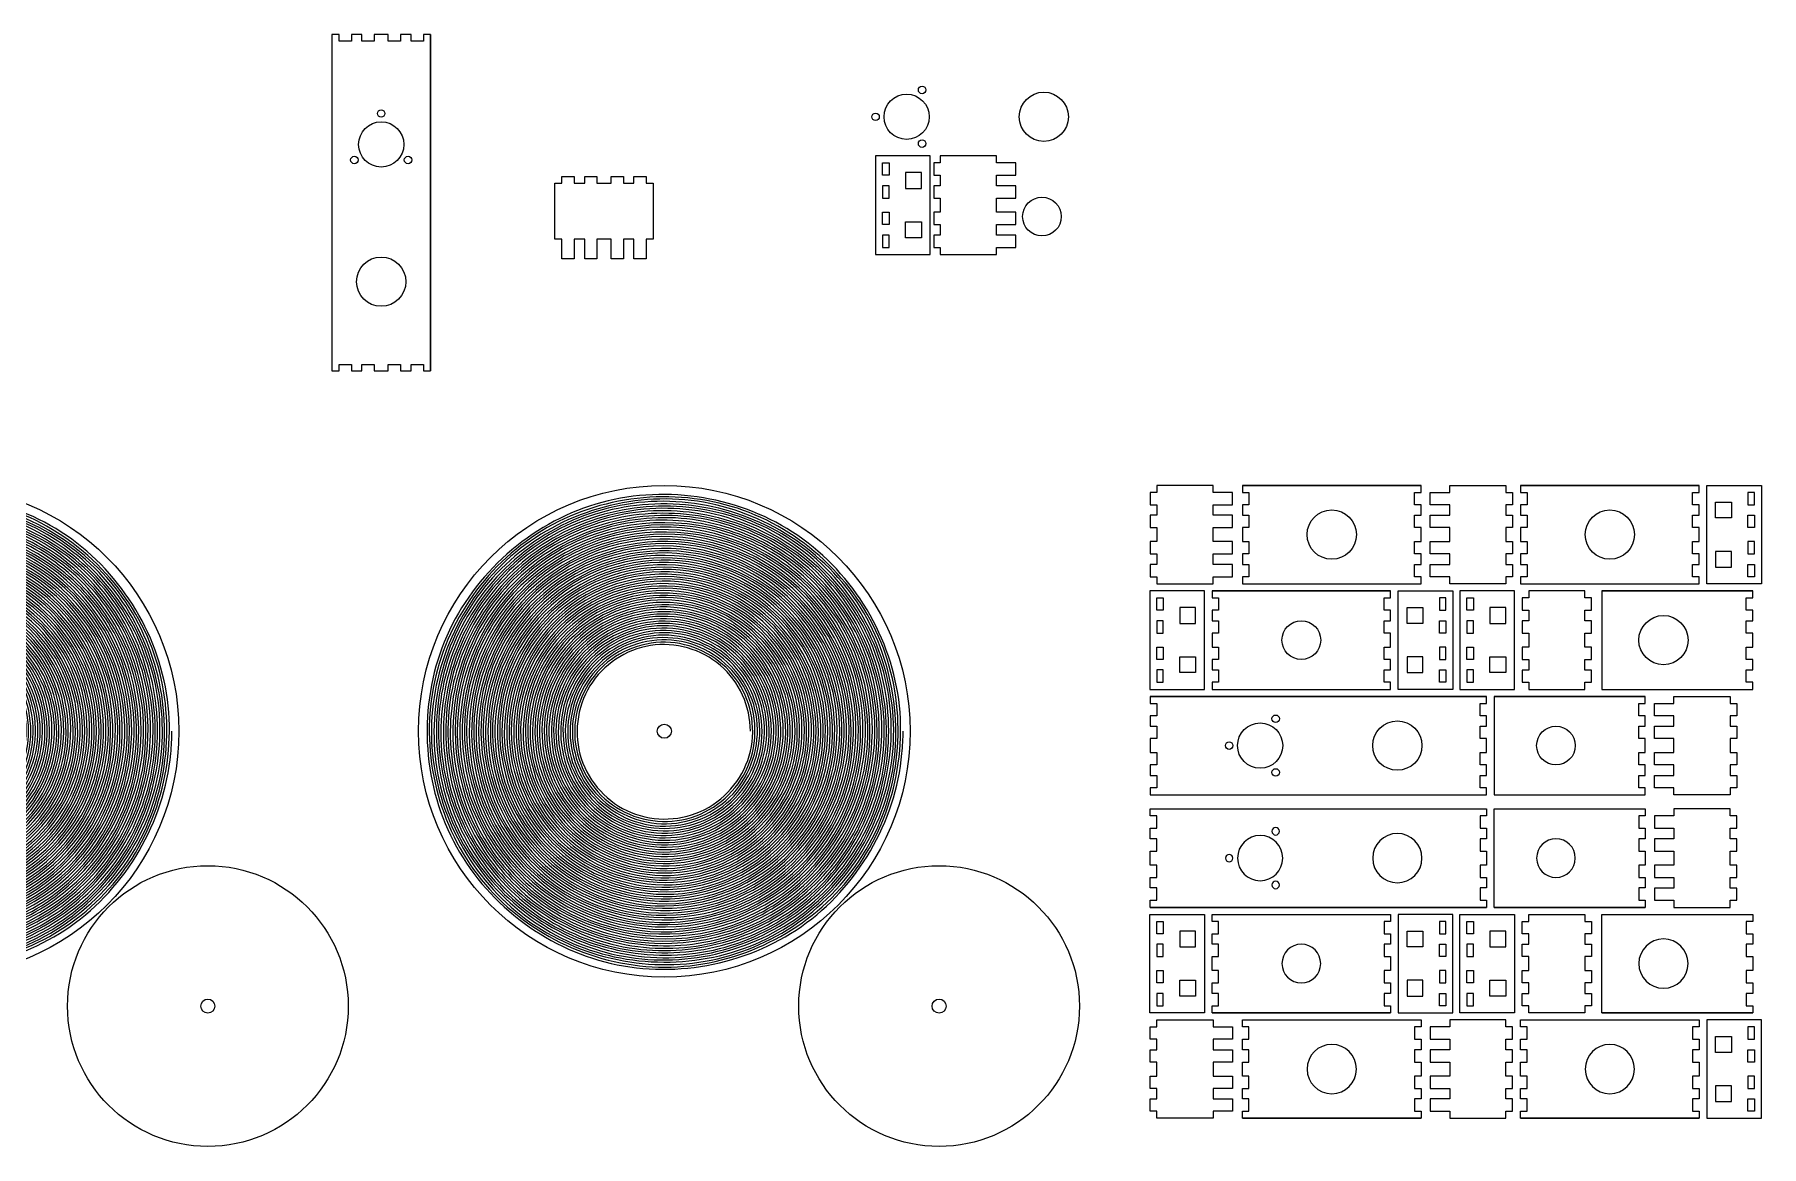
# Model space of a CAD drawing. Header units: inches. Extents: x 16.6 to 75.2, y -29 to 1.7.
# Drawn here: x 44.49 to 75.2, y -19.88 to -0.12 of the extents above; entities that cross this region are included whole.
import ezdxf

# ---------------------------------------------------------------- set-up
doc = ezdxf.new("R2010")
doc.units = ezdxf.units.IN
doc.header["$MEASUREMENT"] = 0
doc.linetypes.add('SLD-Solid', pattern=[0])
for name, color, linetype, lineweight in [('A-DETL-LWT1', 5, 'Continuous', 0), ('A-DETL-LWT3', 8, 'Continuous', 0), ('A-DETL-LWT5', 2, 'Continuous', 0)]:
    doc.layers.add(name, color=color, linetype=linetype, lineweight=lineweight)

# ---------------------------------------------------------------- blocks, each defined once
blk = doc.blocks.new('shaft_plan')
at = {"color": 0, "linetype": 'SLD-Solid', "lineweight": 15}
blk.add_circle((0, 0), 0.125, dxfattribs=at)
blk = doc.blocks.new('wiki_disk_top')
at = {"layer": 'A-DETL-LWT1'}
blk.add_open_spline([(1.531, 0), (1.533, 0.442, 0), (1.333, 0.881, 0), (0.661, 1.459, 0), (0.195, 1.592, 0), (-0.684, 1.455, 0), (-1.089, 1.185, 0), (-1.557, 0.424, 0), (-1.615, -0.061, 0), (-1.337, -0.913, 0.001), (-1.005, -1.273, 0.001), (-0.173, -1.616, 0.001), (0.319, -1.596, 0.001), (1.122, -1.184, 0.001), (1.427, -0.796, 0.001), (1.635, 0.086, 0.001), (1.537, 0.572, 0.001), (0.998, 1.305, 0.001), (0.563, 1.546, 0.001), (-0.347, 1.612, 0.001), (-0.814, 1.437, 0.001), (-1.458, 0.784, 0.001), (-1.628, 0.313, 0.001), (-1.548, -0.603, 0.002), (-1.299, -1.04, 0.002), (-0.547, -1.575, 0.002), (-0.051, -1.669, 0.002), (0.847, -1.443, 0.002), (1.241, -1.125, 0.002), (1.654, -0.292, 0.002), (1.668, 0.216, 0.002), (1.3, 1.073, 0.002), (0.921, 1.414, 0.002), (0.026, 1.691, 0.002), (-0.481, 1.624, 0.002), (-1.274, 1.121, 0.002), (-1.553, 0.689, 0.002), (-1.686, -0.244, 0.002), (-1.538, -0.738, 0.002), (-0.911, -1.446, 0.003), (-0.437, -1.655, 0.003), (0.512, -1.637, 0.003), (0.979, -1.411, 0.003), (1.583, -0.674, 0.003), (1.715, -0.17, 0.003), (1.546, 0.771, 0.003), (1.246, 1.199, 0.003), (0.417, 1.682, 0.003), (-0.105, 1.732, 0.003), (-1.013, 1.414, 0.003), (-1.391, 1.047, 0.003), (-1.739, 0.146, 0.003), (-1.705, -0.381, 0.003), (-1.243, -1.233, 0.003), (-0.819, -1.55, 0.004), (0.132, -1.752, 0.004), (0.651, -1.634, 0.004), (1.424, -1.039, 0.004), (1.672, -0.567, 0.004), (1.72, 0.411, 0.004), (1.521, 0.908, 0.004), (0.805, 1.582, 0.004), (0.296, 1.752, 0.004), (-0.684, 1.644, 0.004), (-1.146, 1.367, 0.004), (-1.701, 0.548, 0.004), (-1.789, 0.014, 0.004), (-1.525, -0.942, 0.004), (-1.175, -1.357, 0.004), (-0.273, -1.778, 0.005), (0.272, -1.781, 0.005), (1.18, -1.365, 0.005), (1.536, -0.951, 0.005), (1.811, 0.013, 0.005), (1.726, 0.554, 0.005), (1.169, 1.391, 0.005), (0.7, 1.679, 0.005), (-0.302, 1.798, 0.005), (-0.827, 1.627, 0.005), (-1.569, 0.939, 0.005), (-1.78, 0.428, 0.005), (-1.738, -0.587, 0.005), (-1.485, -1.081, 0.005), (-0.683, -1.709, 0.005), (-0.141, -1.838, 0.006), (0.861, -1.634, 0.006), (1.312, -1.303, 0.006), (1.808, -0.405, 0.006), (1.849, 0.154, 0.006), (1.486, 1.117, 0.006), (1.085, 1.512, 0.006), (0.114, 1.861, 0.006), (-0.448, 1.812, 0.006), (-1.347, 1.298, 0.006), (-1.675, 0.837, 0.006), (-1.868, -0.184, 0.006), (-1.729, -0.735, 0.006), (-1.075, -1.546, 0.006), (-0.564, -1.798, 0.006), (0.481, -1.826, 0.007), (1.006, -1.601, 0.007), (1.707, -0.821, 0.007), (1.877, -0.273, 0.007), (1.738, 0.769, 0.007), (1.43, 1.255, 0.007), (0.543, 1.828, 0.007), (-0.028, 1.909, 0.007), (-1.042, 1.604, 0.007), (-1.476, 1.22, 0.007), (-1.902, 0.248, 0.007), (-1.892, -0.333, 0.007), (-1.427, -1.291, 0.007), (-0.977, -1.661, 0.007), (0.057, -1.93, 0.007), (0.632, -1.826, 0.008), (1.511, -1.212, 0.008), (1.806, -0.705, 0.008), (1.908, 0.365, 0.008), (1.713, 0.92, 0.008), (0.962, 1.694, 0.008), (0.412, 1.907, 0.008), (-0.667, 1.837, 0.008), (-1.187, 1.555, 0.008), (-1.837, 0.686, 0.008), (-1.96, 0.105, 0.008), (-1.718, -0.956, 0.008), (-1.355, -1.428, 0.008), (-0.388, -1.934, 0.008), (0.208, -1.964, 0.008), (1.224, -1.554, 0.009), (1.635, -1.118, 0.009), (1.983, -0.076, 0.009), (1.917, 0.52, 0.009), (1.348, 1.464, 0.009), (0.85, 1.802, 0.009), (-0.241, 1.982, 0.009), (-0.823, 1.821, 0.009), (-1.669, 1.106, 0.009), (-1.926, 0.557, 0.009), (-1.93, -0.555, 0.009), (-1.678, -1.108, 0.009), (-0.832, -1.835, 0.009), (-0.245, -2.002, 0.009), (0.86, -1.828, 0.009), (1.368, -1.489, 0.009), (1.955, -0.533, 0.01), (2.027, 0.076, 0.01), (1.679, 1.146, 0.01), (1.261, 1.597, 0.01), (0.217, 2.027, 0.01), (-0.399, 2.001, 0.01), (-1.406, 1.484, 0.01), (-1.787, 0.997, 0.01), (-2.047, -0.107, 0.01), (-1.924, -0.715, 0.01), (-1.25, -1.633, 0.01), (-0.705, -1.934, 0.01), (0.434, -2.016, 0.01), (1.018, -1.796, 0.01), (1.821, -0.98, 0.011), (2.033, -0.392, 0.011), (1.933, 0.752, 0.011), (1.621, 1.297, 0.011), (0.683, 1.965, 0.011), (0.065, 2.081, 0.011), (-1.055, 1.799, 0.011), (-1.547, 1.403, 0.011), (-2.06, 0.365, 0.011), (-2.077, -0.268, 0.011), (-1.618, -1.335, 0.011), (-1.146, -1.76, 0.011), (-0.033, -2.104, 0.011), (0.598, -2.02, 0.011), (1.584, -1.394, 0.011), (1.93, -0.857, 0.011), (2.094, 0.303, 0.012), (1.91, 0.916, 0.012), (1.131, 1.795, 0.012), (0.543, 2.054, 0.012), (-0.635, 2.031, 0.012), (-1.214, 1.75, 0.012), (-1.963, 0.837, 0.012), (-2.126, 0.212, 0.012), (-1.915, -0.954, 0.012), (-1.544, -1.485, 0.012), (-0.517, -2.083, 0.012), (0.129, -2.144, 0.012), (1.253, -1.749, 0.012), (1.72, -1.296, 0.012), (2.15, -0.181, 0.012), (2.108, 0.47, 0.013), (1.537, 1.523, 0.013), (1.012, 1.915, 0.013), (-0.163, 2.164, 0.013), (-0.803, 2.018, 0.013), (-1.757, 1.283, 0.013), (-2.063, 0.7, 0.013), (-2.122, -0.507, 0.013), (-1.875, -1.119, 0.013), (-0.993, -1.949, 0.013), (-0.365, -2.159, 0.013), (0.842, -2.026, 0.013), (1.41, -1.683, 0.013), (2.094, -0.675, 0.013), (2.202, -0.018, 0.013), (1.877, 1.159, 0.014), (1.446, 1.669, 0.014), (0.336, 2.186, 0.014), (-0.333, 2.189, 0.014), (-1.45, 1.678, 0.014), (-1.887, 1.169, 0.014), (-2.224, -0.015, 0.014), (-2.12, -0.68, 0.014), (-1.435, -1.707, 0.014), (-0.86, -2.06, 0.014), (0.37, -2.205, 0.014), (1.013, -1.996, 0.014), (1.923, -1.152, 0.014), (2.182, -0.525, 0.014), (2.13, 0.719, 0.014), (1.819, 1.324, 0.015), (0.836, 2.093, 0.015), (0.173, 2.249, 0.015), (-1.053, 1.999, 0.015), (-1.604, 1.594, 0.015), (-2.21, 0.496, 0.015), (-2.26, -0.187, 0.015), (-1.816, -1.364, 0.015), (-1.327, -1.847, 0.015), (-0.14, -2.273, 0.015), (0.546, -2.213, 0.015), (1.644, -1.585, 0.015), (2.044, -1.022, 0.015), (2.279, 0.224, 0.015), (2.11, 0.895, 0.015), (1.311, 1.884, 0.016), (0.688, 2.192, 0.016), (-0.585, 2.226, 0.016), (-1.225, 1.951, 0.016), (-2.079, 1.001, 0.016), (-2.285, 0.334, 0.016), (-2.116, -0.936, 0.016), (-1.741, -1.527, 0.016), (-0.661, -2.223, 0.016), (0.033, -2.321, 0.016), (1.266, -1.95, 0.016), (1.793, -1.484, 0.016), (2.312, -0.302, 0.016), (2.299, 0.403, 0.016), (1.734, 1.568, 0.016), (1.187, 2.016, 0.017), (-0.069, 2.342, 0.017), (-0.767, 2.217, 0.017), (-1.832, 1.47, 0.017), (-2.19, 0.856, 0.017), (-2.313, -0.442, 0.017), (-2.077, -1.115, 0.017), (-1.167, -2.053, 0.017), (-0.5, -2.31, 0.017), (0.808, -2.225, 0.017), (1.437, -1.884, 0.017), (2.223, -0.831, 0.017), (2.372, -0.128, 0.017), (2.079, 1.156, 0.017), (1.64, 1.727, 0.017), (0.47, 2.338, 0.018), (-0.251, 2.374, 0.018), (-1.479, 1.879, 0.018), (-1.975, 1.352, 0.018), (-2.395, 0.093, 0.018), (-2.316, -0.628, 0.018), (-1.628, -1.767, 0.018), (-1.027, -2.175, 0.018), (0.29, -2.392, 0.018), (0.992, -2.198, 0.018), (2.013, -1.334, 0.018), (2.322, -0.672, 0.018), (2.327, 0.669, 0.018), (2.022, 1.335, 0.018), (1.003, 2.21, 0.018), (0.296, 2.411, 0.018), (-1.035, 2.202, 0.019), (-1.647, 1.794, 0.019), (-2.353, 0.642, 0.019), (-2.44, -0.09, 0.019), (-2.02, -1.378, 0.019), (-1.517, -1.92, 0.019), (-0.262, -2.437, 0.019), (0.479, -2.406, 0.019), (1.689, -1.784, 0.019), (2.147, -1.199, 0.019), (2.46, 0.128, 0.019), (2.311, 0.859, 0.019), (1.501, 1.96, 0.019), (0.847, 2.321, 0.019), (-0.52, 2.42, 0.02), (-1.22, 2.156, 0.02), (-2.184, 1.177, 0.02), (-2.438, 0.47, 0.02), (-2.318, -0.901, 0.02), (-1.944, -1.554, 0.02), (-0.819, -2.354, 0.02), (-0.078, -2.494, 0.02), (1.264, -2.156, 0.02), (1.852, -1.681, 0.02), (2.466, -0.437, 0.02), (2.487, 0.32, 0.02), (1.937, 1.597, 0.02), (1.372, 2.105, 0.02), (0.041, 2.516, 0.02), (-0.714, 2.416, 0.02), (-1.893, 1.667, 0.021), (-2.307, 1.026, 0.021), (-2.503, -0.361, 0.021), (-2.283, -1.094, 0.021), (-1.352, -2.144, 0.021), (-0.65, -2.452, 0.021), (0.757, -2.425, 0.021), (1.449, -2.09, 0.021), (2.342, -0.999, 0.021), (2.536, -0.253, 0.021), (2.285, 1.138, 0.021), (1.842, 1.77, 0.021), (0.618, 2.483, 0.021), (-0.153, 2.556, 0.021), (-1.493, 2.086, 0.021), (-2.05, 1.545, 0.022), (-2.561, 0.217, 0.022), (-2.511, -0.559, 0.022), (-1.831, -1.813, 0.022), (-1.206, -2.28, 0.022), (0.193, -2.575, 0.022), (0.955, -2.402, 0.022), (2.09, -1.527, 0.022), (2.453, -0.833, 0.022), (2.524, 0.602, 0.022), (2.23, 1.33, 0.022), (1.181, 2.317, 0.022), (0.435, 2.566, 0.022), (-0.999, 2.407, 0.022), (-1.675, 2, 0.022), (-2.486, 0.802, 0.023), (-2.615, 0.022, 0.023), (-2.228, -1.375, 0.023), (-1.717, -1.98, 0.023), (-0.4, -2.594, 0.023), (0.394, -2.597, 0.023), (1.719, -1.991, 0.023), (2.238, -1.387, 0.023), (2.636, 0.017, 0.023), (2.513, 0.805, 0.023), (1.701, 2.022, 0.023), (1.019, 2.44, 0.023), (-0.437, 2.612, 0.023), (-1.199, 2.364, 0.023), (-2.277, 1.364, 0.023), (-2.583, 0.622, 0.024), (-2.521, -0.85, 0.024), (-2.153, -1.566, 0.024), (-0.99, -2.476, 0.024), (-0.205, -2.661, 0.024), (1.245, -2.365, 0.024), (1.896, -1.886, 0.024), (2.613, -0.588, 0.024), (2.672, 0.221, 0.024), (2.147, 1.611, 0.024), (1.568, 2.181, 0.024), (0.166, 2.685, 0.024), (-0.645, 2.614, 0.024), (-1.94, 1.872, 0.024), (-2.413, 1.208, 0.024), (-2.689, -0.263, 0.025), (-2.49, -1.056, 0.025), (-1.547, -2.223, 0.025), (-0.813, -2.586, 0.025), (0.69, -2.625, 0.025), (1.444, -2.301, 0.025), (2.451, -1.18, 0.025), (2.694, -0.394, 0.025), (2.493, 1.102, 0.025), (2.052, 1.799, 0.025), (0.78, 2.618, 0.025), (-0.038, 2.734, 0.025), (-1.49, 2.297, 0.025), (-2.111, 1.748, 0.025), (-2.721, 0.356, 0.025), (-2.705, -0.474, 0.026), (-2.04, -1.844, 0.026), (-1.397, -2.372, 0.026), (0.08, -2.755, 0.026), (0.901, -2.607, 0.026), (2.154, -1.729, 0.026), (2.574, -1.007, 0.026), (2.719, 0.519, 0.026), (2.442, 1.309, 0.026), (1.372, 2.411, 0.026), (0.589, 2.713, 0.026), (-0.948, 2.613, 0.026), (-1.687, 2.212, 0.026), (-2.61, 0.976, 0.026), (-2.784, 0.151, 0.026), (-2.44, -1.356, 0.027), (-1.925, -2.025, 0.027), (-0.552, -2.743, 0.027), (0.294, -2.785, 0.027), (1.734, -2.204, 0.027), (2.315, -1.586, 0.027), (2.808, -0.11, 0.027), (2.714, 0.735, 0.027), (1.909, 2.07, 0.027), (1.204, 2.548, 0.027), (-0.338, 2.802, 0.027), (-1.161, 2.574, 0.027), (-2.357, 1.563, 0.027), (-2.718, 0.787, 0.027), (-2.724, -0.782, 0.027), (-2.367, -1.562, 0.027), (-1.174, -2.586, 0.028), (-0.348, -2.821, 0.028), (1.209, -2.576, 0.028), (1.926, -2.098, 0.028), (2.751, -0.752, 0.028), (2.852, 0.105, 0.028), (2.361, 1.609, 0.028), (1.774, 2.244, 0.028), (0.307, 2.847, 0.028), (-0.558, 2.811, 0.028), (-1.972, 2.085, 0.028), (-2.507, 1.401, 0.028), (-2.872, -0.149, 0.028), (-2.698, -1.002, 0.028), (-1.753, -2.287, 0.029), (-0.99, -2.709, 0.029), (0.605, -2.824, 0.029), (1.423, -2.515, 0.029), (2.547, -1.373, 0.029), (2.843, -0.55, 0.029), (2.703, 1.05, 0.029), (2.267, 1.811, 0.029), (0.956, 2.744, 0.029), (0.092, 2.907, 0.029), (-1.472, 2.512, 0.029), (-2.157, 1.959, 0.029), (-2.873, 0.51, 0.029), (-2.896, -0.372, 0.029), (-2.256, -1.859, 0.029), (-1.598, -2.451, 0.029), (-0.048, -2.929, 0.03), (0.83, -2.812, 0.03), (2.203, -1.941, 0.03), (2.684, -1.194, 0.03), (2.912, 0.419, 0.03), (2.655, 1.271, 0.03), (1.573, 2.493, 0.03), (0.756, 2.851, 0.03), (-0.879, 2.82, 0.03), (-1.683, 2.43, 0.03), (-2.722, 1.162, 0.03), (-2.947, 0.295, 0.03), (-2.655, -1.321, 0.03), (-2.141, -2.056, 0.03), (-0.718, -2.883, 0.03), (0.177, -2.969, 0.031), (1.732, -2.422, 0.031), (2.379, -1.795, 0.031), (2.973, -0.253, 0.031), (2.915, 0.648, 0.031), (2.125, 2.103, 0.031), (1.4, 2.644, 0.031), (-0.223, 2.987, 0.031), (-1.107, 2.786, 0.031), (-2.423, 1.771, 0.031), (-2.844, 0.967, 0.031), (-2.925, -0.697, 0.031), (-2.585, -1.541, 0.031), (-1.37, -2.684, 0.031), (-0.505, -2.973, 0.031), (1.157, -2.789, 0.032), (1.939, -2.317, 0.032), (2.879, -0.93, 0.032), (3.027, -0.027, 0.032), (2.58, 1.591, 0.032), (1.988, 2.291, 0.032), (0.463, 3.002, 0.032), (-0.456, 3.005, 0.032), (-1.988, 2.304, 0.032), (-2.588, 1.606, 0.032), (-3.049, -0.019, 0.032), (-2.906, -0.93, 0.032), (-1.967, -2.338, 0.032), (-1.179, -2.821, 0.032), (0.504, -3.019, 0.032), (1.385, -2.733, 0.033), (2.63, -1.577, 0.033), (2.984, -0.719, 0.033), (2.912, 0.981, 0.033), (2.488, 1.808, 0.033), (1.145, 2.859, 0.033), (0.238, 3.072, 0.033), (-1.436, 2.73, 0.033), (-2.188, 2.178, 0.033), (-3.016, 0.679, 0.033), (-3.083, -0.254, 0.033), (-2.478, -1.858, 0.033), (-1.81, -2.516, 0.033), (-0.193, -3.097, 0.033), (0.743, -3.015, 0.033), (2.237, -2.16, 0.034), (2.782, -1.393, 0.034), (3.1, 0.302, 0.034), (2.87, 1.216, 0.034), (1.784, 2.561, 0.034), (0.938, 2.979, 0.034), (-0.793, 3.025, 0.034), (-1.663, 2.651, 0.034), (-2.822, 1.36, 0.034), (-3.102, 0.455, 0.034), (-2.871, -1.268, 0.034), (-2.363, -2.07, 0.034), (-0.899, -3.014, 0.034), (0.043, -3.147, 0.034), (1.714, -2.644, 0.034), (2.428, -2.012, 0.035), (3.13, -0.411, 0.035), (3.112, 0.544, 0.035), (2.347, 2.12, 0.035), (1.607, 2.727, 0.035), (-0.091, 3.168, 0.035), (-1.035, 2.998, 0.035), (-2.475, 1.989, 0.035), (-2.958, 1.159, 0.035), (-3.125, -0.595, 0.035), (-2.806, -1.503, 0.035), (-1.577, -2.77, 0.035), (-0.677, -3.116, 0.035), (1.087, -3.002, 0.035), (1.937, -2.541, 0.035), (2.996, -1.121, 0.036), (3.196, -0.175, 0.036), (2.802, 1.556, 0.036), (2.21, 2.324, 0.036), (0.634, 3.148, 0.036), (-0.336, 3.195, 0.036), (-1.988, 2.529, 0.036), (-2.655, 1.82, 0.036), (-3.22, 0.127, 0.036), (-3.113, -0.842, 0.036), (-2.189, -2.373, 0.036), (-1.381, -2.921, 0.036), (0.387, -3.211, 0.036), (1.33, -2.951, 0.036), (2.7, -1.792, 0.036), (3.115, -0.903, 0.036), (3.121, 0.895, 0.037), (2.713, 1.788, 0.037), (1.346, 2.961, 0.037), (0.399, 3.23, 0.037), (-1.384, 2.95, 0.037), (-2.204, 2.403, 0.037), (-3.149, 0.862, 0.037), (-3.265, -0.119, 0.037), (-2.703, -1.841, 0.037), (-2.031, -2.567, 0.037), (-0.353, -3.258, 0.037), (0.638, -3.216, 0.037), (2.255, -2.385, 0.037), (2.867, -1.603, 0.037), (3.284, 0.169, 0.038), (3.085, 1.144, 0.038), (2.005, 2.614, 0.038), (1.132, 3.096, 0.038), (-0.691, 3.227, 0.038), (-1.625, 2.875, 0.038), (-2.91, 1.57, 0.038), (-3.248, 0.629, 0.038), (-3.088, -1.199, 0.038), (-2.59, -2.068, 0.038), (-1.093, -3.133, 0.038), (-0.106, -3.319, 0.038), (1.679, -2.869, 0.038), (2.462, -2.237, 0.038), (3.279, -0.584, 0.038), (3.306, 0.424, 0.038), (2.575, 2.121, 0.039), (1.825, 2.796, 0.039), (0.056, 3.342, 0.039), (-0.946, 3.208, 0.039), (-2.512, 2.214, 0.039), (-3.061, 1.363, 0.039), (-3.32, -0.477, 0.039), (-3.028, -1.448, 0.039), (-1.794, -2.841, 0.039), (-0.863, -3.25, 0.039), (1.001, -3.214, 0.039), (1.917, -2.77, 0.039), (3.101, -1.325, 0.039), (3.358, -0.338, 0.039), (3.025, 1.504, 0.039), (2.439, 2.341, 0.04), (0.819, 3.284, 0.04), (-0.2, 3.381, 0.04), (-1.971, 2.758, 0.04), (-2.708, 2.044, 0.04), (-3.384, 0.289, 0.04), (-3.318, -0.737, 0.04), (-2.419, -2.393, 0.04), (-1.594, -3.008, 0.04), (0.253, -3.399, 0.04), (1.258, -3.17, 0.04), (2.756, -2.016, 0.04), (3.234, -1.1, 0.04), (3.327, 0.792, 0.04), (2.94, 1.751, 0.04), (1.558, 3.051, 0.041), (0.575, 3.38, 0.041), (-1.314, 3.171, 0.041), (-2.203, 2.635, 0.041), (-3.271, 1.058, 0.041), (-3.44, 0.032, 0.041), (-2.932, -1.807, 0.041), (-2.259, -2.602, 0.041), (-0.527, -3.41, 0.041), (0.516, -3.414, 0.041), (2.257, -2.617, 0.041), (2.938, -1.824, 0.041), (3.462, 0.02, 0.041), (3.3, 1.055, 0.041), (2.234, 2.653, 0.041), (1.339, 3.201, 0.042), (-0.571, 3.427, 0.042), (-1.571, 3.101, 0.042), (-2.984, 1.791, 0.042), (-3.385, 0.817, 0.042), (-3.304, -1.112, 0.042), (-2.822, -2.05, 0.042), (-1.299, -3.241, 0.042), (-0.271, -3.484, 0.042), (1.627, -3.096, 0.042), (2.48, -2.47, 0.042), (3.418, -0.771, 0.042), (3.494, 0.286, 0.042), (2.808, 2.105, 0.042), (2.052, 2.85, 0.042), (0.219, 3.509, 0.043), (-0.84, 3.416, 0.043), (-2.533, 2.447, 0.043), (-3.151, 1.579, 0.043), (-3.511, -0.341, 0.043), (-3.251, -1.376, 0.043), (-2.021, -2.899, 0.043), (-1.063, -3.373, 0.043), (0.897, -3.424, 0.043), (1.881, -3.001, 0.043), (3.194, -1.541, 0.043), (3.51, -0.516, 0.043), (3.249, 1.434, 0.043), (2.674, 2.341, 0.043), (1.018, 3.409, 0.043), (-0.048, 3.56, 0.044), (-1.938, 2.991, 0.044), (-2.745, 2.276, 0.044), (-3.539, 0.466, 0.044), (-3.519, -0.614, 0.044), (-2.654, -2.396, 0.044), (-1.818, -3.082, 0.044), (0.102, -3.58, 0.044), (1.169, -3.388, 0.044), (2.796, -2.248, 0.044), (3.342, -1.31, 0.044), (3.53, 0.671, 0.044), (3.17, 1.697, 0.044), (1.782, 3.128, 0.044), (0.766, 3.52, 0.044), (-1.227, 3.39, 0.045), (-2.186, 2.87, 0.045), (-3.382, 1.267, 0.045), (-3.608, 0.198, 0.045), (-3.163, -1.755, 0.045), (-2.495, -2.622, 0.045), (-0.717, -3.552, 0.045), (0.378, -3.606, 0.045), (2.242, -2.854, 0.045), (2.995, -2.055, 0.045), (3.633, -0.145, 0.045), (3.512, 0.949, 0.045), (2.47, 2.676, 0.045), (1.558, 3.294, 0.045), (-0.435, 3.621, 0.045), (-1.499, 3.328, 0.045), (-3.044, 2.021, 0.046), (-3.511, 1.019, 0.046), (-3.518, -1.007, 0.046), (-3.058, -2.014, 0.046), (-1.517, -3.337, 0.046), (-0.451, -3.64, 0.046), (1.558, -3.324, 0.046), (2.482, -2.708, 0.046), (3.547, -0.972, 0.046), (3.677, 0.133, 0.046), (3.045, 2.072, 0.046), (2.288, 2.89, 0.046), (0.398, 3.668, 0.046), (-0.717, 3.621, 0.046), (-2.538, 2.686, 0.047), (-3.227, 1.806, 0.047), (-3.696, -0.189, 0.047), (-3.473, -1.287, 0.047), (-2.257, -2.941, 0.047), (-1.275, -3.484, 0.047), (0.776, -3.631, 0.047), (1.827, -3.235, 0.047), (3.273, -1.767, 0.047), (3.654, -0.709, 0.047), (3.473, 1.347, 0.047), (2.914, 2.325, 0.047), (1.23, 3.523, 0.047), (0.12, 3.732, 0.047), (-1.887, 3.226, 0.047), (-2.767, 2.516, 0.047), (-3.685, 0.657, 0.048), (-3.715, -0.475, 0.048), (-2.895, -2.382, 0.048), (-2.052, -3.141, 0.048), (-0.064, -3.755, 0.048), (1.062, -3.604, 0.048), (2.821, -2.488, 0.048), (3.438, -1.532, 0.048), (3.729, 0.534, 0.048), (3.401, 1.625, 0.048), (2.015, 3.19, 0.048), (0.97, 3.649, 0.048), (-1.122, 3.609, 0.048), (-2.151, 3.11, 0.048), (-3.48, 1.488, 0.048), (-3.768, 0.38, 0.049), (-3.395, -1.686, 0.049), (-2.738, -2.626, 0.049), (-0.92, -3.684, 0.049), (0.223, -3.793, 0.049), (2.211, -3.095, 0.049), (3.036, -2.294, 0.049), (3.795, -0.325, 0.049), (3.721, 0.825, 0.049), (2.713, 2.682, 0.049), (1.788, 3.372, 0.049), (-0.282, 3.811, 0.049), (-1.409, 3.554, 0.049), (-3.088, 2.26, 0.049), (-3.625, 1.234, 0.049), (-3.729, -0.886, 0.05), (-3.296, -1.961, 0.05), (-1.747, -3.418, 0.05), (-0.646, -3.787, 0.05), (1.471, -3.552, 0.05), (2.467, -2.952, 0.05), (3.664, -1.186, 0.05), (3.853, -0.037, 0.05), (3.284, 2.022, 0.05), (2.531, 2.913, 0.05), (0.592, 3.817, 0.05), (-0.577, 3.822, 0.05), (-2.526, 2.931, 0.05), (-3.288, 2.043, 0.05), (-3.875, -0.022, 0.05), (-3.693, -1.18, 0.051), (-2.501, -2.968, 0.051), (-1.5, -3.582, 0.051), (0.638, -3.834, 0.051), (1.756, -3.47, 0.051), (3.337, -2.004, 0.051), (3.786, -0.915, 0.051), (3.696, 1.242, 0.051), (3.157, 2.291, 0.051), (1.454, 3.624, 0.051), (0.304, 3.895, 0.051), (-1.818, 3.462, 0.051), (-2.772, 2.762, 0.051), (-3.82, 0.863, 0.051), (-3.906, -0.319, 0.051), (-3.139, -2.352, 0.052), (-2.294, -3.185, 0.052), (-0.246, -3.921, 0.052), (0.937, -3.818, 0.052), (2.829, -2.735, 0.052), (3.519, -1.765, 0.052), (3.922, 0.38, 0.052), (3.631, 1.536, 0.052), (2.258, 3.237, 0.052), (1.188, 3.766, 0.052), (-1.001, 3.824, 0.052), (-2.099, 3.352, 0.052), (-3.565, 1.721, 0.052), (-3.919, 0.577, 0.052), (-3.628, -1.599, 0.052), (-2.985, -2.612, 0.053), (-1.137, -3.804, 0.053), (0.052, -3.973, 0.053), (2.161, -3.338, 0.053), (3.062, -2.541, 0.053), (3.948, -0.521, 0.053), (3.926, 0.684, 0.053), (2.962, 2.672, 0.053), (2.029, 3.437, 0.053), (-0.113, 3.993, 0.053), (-1.302, 3.779, 0.053), (-3.117, 2.508, 0.053), (-3.726, 1.462, 0.053), (-3.936, -0.747, 0.053), (-3.535, -1.891, 0.053), (-1.987, -3.486, 0.054), (-0.855, -3.923, 0.054), (1.366, -3.779, 0.054), (2.435, -3.2, 0.054), (3.768, -1.413, 0.054), (4.021, -0.222, 0.054), (3.525, 1.954, 0.054), (2.781, 2.92, 0.054), (0.8, 3.956, 0.054), (-0.42, 4.017, 0.054), (-2.496, 3.179, 0.054), (-3.335, 2.289, 0.054), (-4.045, 0.162, 0.054), (-3.911, -1.055, 0.054), (-2.751, -2.978, 0.054), (-1.736, -3.666, 0.054), (0.483, -4.031, 0.055), (1.667, -3.705, 0.055), (3.387, -2.25, 0.055), (3.907, -1.136, 0.055), (3.915, 1.12, 0.055), (3.403, 2.24, 0.055), (1.69, 3.712, 0.055), (0.503, 4.049, 0.055), (-1.732, 3.699, 0.055), (-2.76, 3.014, 0.055), (-3.944, 1.082, 0.055), (-4.09, -0.146, 0.055), (-3.387, -2.304, 0.055), (-2.545, -3.213, 0.055), (-0.444, -4.078, 0.056), (0.796, -4.027, 0.056), (2.82, -2.987, 0.056), (3.586, -2.009, 0.056), (4.109, 0.209, 0.056), (3.86, 1.429, 0.056), (2.509, 3.268, 0.056), (1.418, 3.871, 0.056), (-0.861, 4.035, 0.056), (-2.029, 3.595, 0.056), (-3.635, 1.965, 0.056), (-4.058, 0.789, 0.056), (-3.859, -1.495, 0.056), (-3.237, -2.581, 0.056), (-1.367, -3.912, 0.056), (-0.135, -4.144, 0.056), (2.094, -3.583, 0.057), (3.071, -2.795, 0.057), (4.091, -0.731, 0.057), (4.125, 0.526, 0.057), (3.214, 2.644, 0.057), (2.278, 3.486, 0.057), (0.073, 4.167, 0.057), (-1.177, 4.001, 0.057), (-3.129, 2.762, 0.057), (-3.814, 1.701, 0.057), (-4.138, -0.591, 0.057), (-3.774, -1.802, 0.057), (-2.237, -3.538, 0.057), (-1.078, -4.047, 0.057), (1.244, -4.003, 0.057), (2.385, -3.45, 0.058), (3.859, -1.652, 0.058), (4.179, -0.423, 0.058), (3.766, 1.869, 0.058), (3.037, 2.91, 0.058), (1.022, 4.084, 0.058), (-0.246, 4.205, 0.058), (-2.449, 3.431, 0.058), (-3.365, 2.544, 0.058), (-4.206, 0.362, 0.058), (-4.124, -0.913, 0.058), (-3.008, -2.971, 0.058), (-1.983, -3.736, 0.058), (0.311, -4.222, 0.058), (1.56, -3.938, 0.058), (3.42, -2.505, 0.059), (4.015, -1.369, 0.059), (4.131, 0.98, 0.059), (3.651, 2.171, 0.059), (1.936, 3.785, 0.059), (0.716, 4.193, 0.059), (-1.628, 3.934, 0.059), (-2.731, 3.27, 0.059), (-4.056, 1.315, 0.059), (-4.266, 0.042, 0.059), (-3.636, -2.238, 0.059), (-2.803, -3.224, 0.059), (-0.656, -4.225, 0.059), (0.637, -4.23, 0.059), (2.794, -3.244, 0.059), (3.638, -2.262, 0.06), (4.288, 0.022, 0.06), (4.087, 1.304, 0.06), (2.768, 3.283, 0.06), (1.661, 3.962, 0.06), (-0.704, 4.241, 0.06), (-1.941, 3.839, 0.06), (-3.69, 2.218, 0.06), (-4.187, 1.014, 0.06), (-4.087, -1.372, 0.06), (-3.492, -2.533, 0.06), (-1.609, -4.007, 0.06), (-0.338, -4.307, 0.06), (2.009, -3.828, 0.06), (3.063, -3.054, 0.06), (4.223, -0.955, 0.061), (4.318, 0.351, 0.061), (3.471, 2.598, 0.061), (2.537, 3.519, 0.061), (0.274, 4.333, 0.061), (-1.035, 4.219, 0.061), (-3.125, 3.023, 0.061), (-3.887, 1.951, 0.061), (-4.333, -0.418, 0.061), (-4.012, -1.696, 0.061), (-2.496, -3.574, 0.061), (-1.314, -4.159, 0.061), (1.104, -4.224, 0.061), (2.317, -3.702, 0.061), (3.936, -1.902, 0.061), (4.327, -0.639, 0.062), (4.006, 1.765, 0.062), (3.297, 2.883, 0.062), (1.257, 4.199, 0.062), (-0.056, 4.385, 0.062), (-2.384, 3.685, 0.062), (-3.379, 2.805, 0.062), (-4.357, 0.576, 0.062), (-4.333, -0.753, 0.062), (-3.269, -2.947, 0.062), (-2.24, -3.791, 0.062), (0.123, -4.406, 0.062), (1.435, -4.17, 0.062), (3.438, -2.768, 0.062), (4.11, -1.614, 0.062), (4.238, -0.264, 0.062), (4.245, -0.132, 0.062), (4.245, 0, 0.062)], degree=3, knots=[0, 0, 0, 0, 0.865071, 0.865071, 1.730143, 1.730143, 2.595214, 2.595214, 3.460285, 3.460285, 4.325357, 4.325357, 5.190428, 5.190428, 6.055499, 6.055499, 6.920571, 6.920571, 7.785642, 7.785642, 8.650713, 8.650713, 9.515785, 9.515785, 10.380856, 10.380856, 11.245927, 11.245927, 12.110999, 12.110999, 12.97607, 12.97607, 13.841141, 13.841141, 14.706213, 14.706213, 15.571284, 15.571284, 16.436355, 16.436355, 17.301427, 17.301427, 18.166498, 18.166498, 19.031569, 19.031569, 19.896641, 19.896641, 20.761712, 20.761712, 21.626783, 21.626783, 22.491855, 22.491855, 23.356926, 23.356926, 24.221997, 24.221997, 25.087069, 25.087069, 25.95214, 25.95214, 26.817211, 26.817211, 27.682283, 27.682283, 28.547354, 28.547354, 29.412425, 29.412425, 30.277497, 30.277497, 31.142568, 31.142568, 32.007639, 32.007639, 32.872711, 32.872711, 33.737782, 33.737782, 34.602853, 34.602853, 35.467925, 35.467925, 36.332996, 36.332996, 37.198067, 37.198067, 38.063139, 38.063139, 38.92821, 38.92821, 39.793281, 39.793281, 40.658353, 40.658353, 41.523424, 41.523424, 42.388495, 42.388495, 43.253567, 43.253567, 44.118638, 44.118638, 44.983709, 44.983709, 45.848781, 45.848781, 46.713852, 46.713852, 47.578923, 47.578923, 48.443995, 48.443995, 49.309066, 49.309066, 50.174137, 50.174137, 51.039209, 51.039209, 51.90428, 51.90428, 52.769351, 52.769351, 53.634423, 53.634423, 54.499494, 54.499494, 55.364565, 55.364565, 56.229637, 56.229637, 57.094708, 57.094708, 57.959779, 57.959779, 58.824851, 58.824851, 59.689922, 59.689922, 60.554993, 60.554993, 61.420065, 61.420065, 62.285136, 62.285136, 63.150207, 63.150207, 64.015279, 64.015279, 64.88035, 64.88035, 65.745421, 65.745421, 66.610493, 66.610493, 67.475564, 67.475564, 68.340635, 68.340635, 69.205707, 69.205707, 70.070778, 70.070778, 70.935849, 70.935849, 71.800921, 71.800921, 72.665992, 72.665992, 73.531063, 73.531063, 74.396135, 74.396135, 75.261206, 75.261206, 76.126277, 76.126277, 76.991349, 76.991349, 77.85642, 77.85642, 78.721491, 78.721491, 79.586563, 79.586563, 80.451634, 80.451634, 81.316705, 81.316705, 82.181777, 82.181777, 83.046848, 83.046848, 83.911919, 83.911919, 84.776991, 84.776991, 85.642062, 85.642062, 86.507133, 86.507133, 87.372205, 87.372205, 88.237276, 88.237276, 89.102347, 89.102347, 89.967419, 89.967419, 90.83249, 90.83249, 91.697561, 91.697561, 92.562633, 92.562633, 93.427704, 93.427704, 94.292775, 94.292775, 95.157847, 95.157847, 96.022918, 96.022918, 96.887989, 96.887989, 97.753061, 97.753061, 98.618132, 98.618132, 99.483203, 99.483203, 100.348275, 100.348275, 101.213346, 101.213346, 102.078417, 102.078417, 102.943489, 102.943489, 103.80856, 103.80856, 104.673631, 104.673631, 105.538703, 105.538703, 106.403774, 106.403774, 107.268845, 107.268845, 108.133917, 108.133917, 108.998988, 108.998988, 109.864059, 109.864059, 110.729131, 110.729131, 111.594202, 111.594202, 112.459273, 112.459273, 113.324345, 113.324345, 114.189416, 114.189416, 115.054487, 115.054487, 115.919559, 115.919559, 116.78463, 116.78463, 117.649701, 117.649701, 118.514773, 118.514773, 119.379844, 119.379844, 120.244915, 120.244915, 121.109987, 121.109987, 121.975058, 121.975058, 122.840129, 122.840129, 123.705201, 123.705201, 124.570272, 124.570272, 125.435343, 125.435343, 126.300415, 126.300415, 127.165486, 127.165486, 128.030557, 128.030557, 128.895629, 128.895629, 129.7607, 129.7607, 130.625771, 130.625771, 131.490843, 131.490843, 132.355914, 132.355914, 133.220985, 133.220985, 134.086057, 134.086057, 134.951128, 134.951128, 135.816199, 135.816199, 136.681271, 136.681271, 137.546342, 137.546342, 138.411413, 138.411413, 139.276485, 139.276485, 140.141556, 140.141556, 141.006627, 141.006627, 141.871699, 141.871699, 142.73677, 142.73677, 143.601841, 143.601841, 144.466913, 144.466913, 145.331984, 145.331984, 146.197055, 146.197055, 147.062127, 147.062127, 147.927198, 147.927198, 148.792269, 148.792269, 149.657341, 149.657341, 150.522412, 150.522412, 151.387483, 151.387483, 152.252555, 152.252555, 153.117626, 153.117626, 153.982697, 153.982697, 154.847769, 154.847769, 155.71284, 155.71284, 156.577911, 156.577911, 157.442983, 157.442983, 158.308054, 158.308054, 159.173125, 159.173125, 160.038197, 160.038197, 160.903268, 160.903268, 161.768339, 161.768339, 162.633411, 162.633411, 163.498482, 163.498482, 164.363553, 164.363553, 165.228625, 165.228625, 166.093696, 166.093696, 166.958767, 166.958767, 167.823839, 167.823839, 168.68891, 168.68891, 169.553981, 169.553981, 170.419053, 170.419053, 171.284124, 171.284124, 172.149195, 172.149195, 173.014267, 173.014267, 173.879338, 173.879338, 174.744409, 174.744409, 175.609481, 175.609481, 176.474552, 176.474552, 177.339623, 177.339623, 178.204695, 178.204695, 179.069766, 179.069766, 179.934837, 179.934837, 180.799909, 180.799909, 181.66498, 181.66498, 182.530051, 182.530051, 183.395123, 183.395123, 184.260194, 184.260194, 185.125265, 185.125265, 185.990337, 185.990337, 186.855408, 186.855408, 187.720479, 187.720479, 188.585551, 188.585551, 189.450622, 189.450622, 190.315693, 190.315693, 191.180765, 191.180765, 192.045836, 192.045836, 192.910907, 192.910907, 193.775979, 193.775979, 194.64105, 194.64105, 195.506121, 195.506121, 196.371193, 196.371193, 197.236264, 197.236264, 198.101335, 198.101335, 198.966407, 198.966407, 199.831478, 199.831478, 200.696549, 200.696549, 201.561621, 201.561621, 202.426692, 202.426692, 203.291763, 203.291763, 204.156835, 204.156835, 205.021906, 205.021906, 205.886977, 205.886977, 206.752049, 206.752049, 207.61712, 207.61712, 208.482191, 208.482191, 209.347263, 209.347263, 210.212334, 210.212334, 211.077405, 211.077405, 211.942477, 211.942477, 212.807548, 212.807548, 213.672619, 213.672619, 214.537691, 214.537691, 215.402762, 215.402762, 216.267833, 216.267833, 217.132905, 217.132905, 217.997976, 217.997976, 218.863047, 218.863047, 219.728119, 219.728119, 220.59319, 220.59319, 221.458261, 221.458261, 222.323333, 222.323333, 223.188404, 223.188404, 224.053475, 224.053475, 224.918547, 224.918547, 225.783618, 225.783618, 226.648689, 226.648689, 227.51376, 227.51376, 228.378832, 228.378832, 229.243903, 229.243903, 230.108974, 230.108974, 230.974046, 230.974046, 231.839117, 231.839117, 232.704188, 232.704188, 233.56926, 233.56926, 234.434331, 234.434331, 235.299402, 235.299402, 236.164474, 236.164474, 237.029545, 237.029545, 237.894616, 237.894616, 238.759688, 238.759688, 239.624759, 239.624759, 240.48983, 240.48983, 241.354902, 241.354902, 242.219973, 242.219973, 243.085044, 243.085044, 243.950116, 243.950116, 244.815187, 244.815187, 245.680258, 245.680258, 246.54533, 246.54533, 247.410401, 247.410401, 248.275472, 248.275472, 249.140544, 249.140544, 250.005615, 250.005615, 250.870686, 250.870686, 251.735758, 251.735758, 252.600829, 252.600829, 253.4659, 253.4659, 254.330972, 254.330972, 255.196043, 255.196043, 256.061114, 256.061114, 256.926186, 256.926186, 257.791257, 257.791257, 258.656328, 258.656328, 259.5214, 259.5214, 260.386471, 260.386471, 261.251542, 261.251542, 262.116614, 262.116614, 262.981685, 262.981685, 263.846756, 263.846756, 264.711828, 264.711828, 265.576899, 265.576899, 266.44197, 266.44197, 267.307042, 267.307042, 268.172113, 268.172113, 269.037184, 269.037184, 269.902256, 269.902256, 270.767327, 270.767327, 271.632398, 271.632398, 272.49747, 272.49747, 273.362541, 273.362541, 274.227612, 274.227612, 275.092684, 275.092684, 275.957755, 275.957755, 276.822826, 276.822826, 277.687898, 277.687898, 278.552969, 278.552969, 279.41804, 279.41804, 280.283112, 280.283112, 281.148183, 281.148183, 282.013254, 282.013254, 282.878326, 282.878326, 283.743397, 283.743397, 284.608468, 284.608468, 285.47354, 285.47354, 286.338611, 286.338611, 287.203682, 287.203682, 288.068754, 288.068754, 288.933825, 288.933825, 289.798896, 289.798896, 290.663968, 290.663968, 291.529039, 291.529039, 292.39411, 292.39411, 293.259182, 293.259182, 294.124253, 294.124253, 294.989324, 294.989324, 295.854396, 295.854396, 296.719467, 296.719467, 297.584538, 297.584538, 298.44961, 298.44961, 299.314681, 299.314681, 300.179752, 300.179752, 301.044824, 301.044824, 301.909895, 301.909895, 302.774966, 302.774966, 303.640038, 303.640038, 304.505109, 304.505109, 305.37018, 305.37018, 306.235252, 306.235252, 307.100323, 307.100323, 307.965394, 307.965394, 308.830466, 308.830466, 309.695537, 309.695537, 310.560608, 310.560608, 311.42568, 311.42568, 312.290751, 312.290751, 313.155822, 313.155822, 314.020894, 314.020894, 314.885965, 314.885965, 315.751036, 315.751036, 316.616108, 316.616108, 317.481179, 317.481179, 318.34625, 318.34625, 319.211322, 319.211322, 320.076393, 320.076393, 320.941464, 320.941464, 321.806536, 321.806536, 322.671607, 322.671607, 323.536678, 323.536678, 324.40175, 324.40175, 325.266821, 325.266821, 326.131892, 326.131892, 326.996964, 326.996964, 327.862035, 327.862035, 328.727106, 328.727106, 329.592178, 329.592178, 330.457249, 330.457249, 331.32232, 331.32232, 332.187392, 332.187392, 333.052463, 333.052463, 333.917534, 333.917534, 334.782606, 334.782606, 335.647677, 335.647677, 336.512748, 336.512748, 337.37782, 337.37782, 338.242891, 338.242891, 339.107962, 339.107962, 339.973034, 339.973034, 340.838105, 340.838105, 341.703176, 341.703176, 342.568248, 342.568248, 343.433319, 343.433319, 344.29839, 344.29839, 345.163462, 345.163462, 346.028533, 346.028533, 346.893604, 346.893604, 347.758676, 347.758676, 348.623747, 348.623747, 349.488818, 349.488818, 350.35389, 350.35389, 351.218961, 351.218961, 352.084032, 352.084032, 352.949104, 352.949104, 353.814175, 353.814175, 354.679246, 354.679246, 355.544318, 355.544318, 356.409389, 356.409389, 357.27446, 357.27446, 358.139532, 358.139532, 359.004603, 359.004603, 359.869674, 359.869674, 360.734746, 360.734746, 361.599817, 361.599817, 362.464888, 362.464888, 363.32996, 363.32996, 364.195031, 364.195031, 365.060102, 365.060102, 365.925174, 365.925174, 366.790245, 366.790245, 367.655316, 367.655316, 368.520388, 368.520388, 369.385459, 369.385459, 370.25053, 370.25053, 371.115602, 371.115602, 371.980673, 371.980673, 372.845744, 372.845744, 373.710816, 373.710816, 374.575887, 374.575887, 375.440958, 375.440958, 376.30603, 376.30603, 377.171101, 377.171101, 378.036172, 378.036172, 378.901244, 378.901244, 379.766315, 379.766315, 380.631386, 380.631386, 381.496458, 381.496458, 382.361529, 382.361529, 383.2266, 383.2266, 384.091672, 384.091672, 384.956743, 384.956743, 385.821814, 385.821814, 386.686886, 386.686886, 387.551957, 387.551957, 388.417028, 388.417028, 389.2821, 389.2821, 390.147171, 390.147171, 391.012242, 391.012242, 391.877314, 391.877314, 392.742385, 392.742385, 393.607456, 393.607456, 394.472528, 394.472528, 395.337599, 395.337599, 396.20267, 396.20267, 397.067742, 397.067742, 397.932813, 397.932813, 398.797884, 398.797884, 399.662956, 399.662956, 400.528027, 400.528027, 401.393098, 401.393098, 402.25817, 402.25817, 403.123241, 403.123241, 403.988312, 403.988312, 404.853384, 404.853384, 405.718455, 405.718455, 406.583526, 406.583526, 407.448598, 407.448598, 408.313669, 408.313669, 408.407045, 408.407045, 408.407045, 408.407045], dxfattribs=at)
at = {"layer": 'A-DETL-LWT5'}
blk.add_circle((0, 0), 4.37, dxfattribs=at)
at = {"layer": 'A-DETL-LWT5', "rotation": 270}
blk.add_blockref('shaft_plan', (0, 0), dxfattribs=at)
blk = doc.blocks.new('wiki_disk_bottom')
at = {"layer": 'A-DETL-LWT5'}
blk.add_circle((0, 0), 2.495, dxfattribs=at)
at = {"layer": 'A-DETL-LWT5', "rotation": 270}
blk.add_blockref('shaft_plan', (0, 0), dxfattribs=at)
blk = doc.blocks.new('bearing_holder_top')
at = {"layer": 'A-DETL-LWT3'}
blk.add_lwpolyline([(1.587, 0.875), (-1.587, 0.875), (-1.587, 0.75), (-1.472, 0.75), (-1.472, 0.531), (-1.587, 0.531), (-1.587, 0.344), (-1.472, 0.344), (-1.472, 0.125), (-1.587, 0.125), (-1.587, -0.125), (-1.472, -0.125), (-1.472, -0.344), (-1.587, -0.344), (-1.587, -0.531), (-1.472, -0.531), (-1.472, -0.75), (-1.587, -0.75), (-1.587, -0.875), (1.587, -0.875), (1.587, -0.75), (1.472, -0.75), (1.472, -0.531), (1.587, -0.531), (1.587, -0.344), (1.472, -0.344), (1.472, -0.125), (1.587, -0.125), (1.587, 0.125), (1.472, 0.125), (1.472, 0.344), (1.587, 0.344), (1.587, 0.531), (1.472, 0.531), (1.472, 0.75), (1.587, 0.75), (1.587, 0.875), (-1.587, 0.875)], close=True, dxfattribs=at)
blk.add_circle((0, 0), 0.438, dxfattribs=at)
blk = doc.blocks.new('bearing_support_top')
at = {"layer": 'A-DETL-LWT3'}
blk.add_lwpolyline([(1.587, 0.875), (-1.587, 0.875), (-1.587, 0.75), (-1.472, 0.75), (-1.472, 0.531), (-1.587, 0.531), (-1.587, 0.344), (-1.472, 0.344), (-1.472, 0.125), (-1.587, 0.125), (-1.587, -0.125), (-1.472, -0.125), (-1.472, -0.344), (-1.587, -0.344), (-1.587, -0.531), (-1.472, -0.531), (-1.472, -0.75), (-1.587, -0.75), (-1.587, -0.875), (1.587, -0.875), (1.587, -0.75), (1.472, -0.75), (1.472, -0.531), (1.587, -0.531), (1.587, -0.344), (1.472, -0.344), (1.472, -0.125), (1.587, -0.125), (1.587, 0.125), (1.472, 0.125), (1.472, 0.344), (1.587, 0.344), (1.587, 0.531), (1.472, 0.531), (1.472, 0.75), (1.587, 0.75), (1.587, 0.875), (-1.587, 0.875)], close=True, dxfattribs=at)
blk.add_circle((0, 0), 0.344, dxfattribs=at)
blk = doc.blocks.new('top_vertical_side')
at = {"layer": 'A-DETL-LWT3'}
blk.add_lwpolyline([(0.375, -0.875), (0.375, -0.75), (0.03, -0.75), (0.03, -0.53125), (0.375, -0.53125), (0.375, -0.34375), (0.03, -0.34375), (0.03, -0.125), (0.375, -0.125), (0.375, 0.125), (0.03, 0.125), (0.03, 0.34375), (0.375, 0.34375), (0.375, 0.53125), (0.03, 0.53125), (0.03, 0.75), (0.375, 0.75), (0.375, 0.875), (1.375, 0.875), (1.375, 0.75), (1.49, 0.75), (1.49, 0.53125), (1.375, 0.53125), (1.375, 0.34375), (1.49, 0.34375), (1.49, 0.125), (1.375, 0.125), (1.375, -0.125), (1.49, -0.125), (1.49, -0.34375), (1.375, -0.34375), (1.375, -0.53125), (1.49, -0.53125), (1.49, -0.75), (1.375, -0.75), (1.375, -0.875)], close=True, dxfattribs=at)
blk = doc.blocks.new('top_anchor_plates')
at = {"layer": 'A-DETL-LWT3'}
for points in [[(-0.972, 0.875), (0, 0.875), (0, -0.875), (-0.972, -0.875)], [(-0.24, 0.531), (-0.125, 0.531), (-0.125, 0.75), (-0.24, 0.75)], [(-0.814, 0.578), (-0.533, 0.578), (-0.533, 0.297), (-0.814, 0.297)], [(-0.24, 0.344), (-0.125, 0.344), (-0.125, 0.125), (-0.24, 0.125)], [(-0.814, -0.578), (-0.533, -0.578), (-0.533, -0.297), (-0.814, -0.297)], [(-0.24, -0.344), (-0.125, -0.344), (-0.125, -0.125), (-0.24, -0.125)], [(-0.24, -0.531), (-0.125, -0.531), (-0.125, -0.75), (-0.24, -0.75)]]:
    blk.add_lwpolyline(points, close=True, dxfattribs=at)
blk = doc.blocks.new('bottom_encoder_bearing_support')
at = {"layer": 'A-DETL-LWT3'}
blk.add_lwpolyline([(1.587, 0.875), (-4.393, 0.875), (-4.393, 0.75), (-4.278, 0.75), (-4.278, 0.531), (-4.393, 0.531), (-4.393, 0.344), (-4.278, 0.344), (-4.278, 0.125), (-4.393, 0.125), (-4.393, -0.125), (-4.278, -0.125), (-4.278, -0.344), (-4.393, -0.344), (-4.393, -0.531), (-4.278, -0.531), (-4.278, -0.75), (-4.393, -0.75), (-4.393, -0.875), (1.587, -0.875), (1.587, -0.75), (1.472, -0.75), (1.472, -0.531), (1.587, -0.531), (1.587, -0.344), (1.472, -0.344), (1.472, -0.125), (1.587, -0.125), (1.587, 0.125), (1.472, 0.125), (1.472, 0.344), (1.587, 0.344), (1.587, 0.531), (1.472, 0.531), (1.472, 0.75), (1.587, 0.75), (1.587, 0.875), (-4.393, 0.875)], close=True, dxfattribs=at)
for centre, radius in [((-2.439, 0), 0.402), ((-2.163, 0.477), 0.0664), ((0, 0), 0.438), ((-2.99, 0), 0.0664), ((-2.163, -0.477), 0.0664)]:
    blk.add_circle(centre, radius, dxfattribs=at)
blk = doc.blocks.new('bottom_encoder_holder')
at = {"layer": 'A-DETL-LWT3'}
for points in [[(-1.097, 0.875), (-1.097, -0.875), (1.587, -0.875), (1.587, -0.75), (1.472, -0.75), (1.472, -0.531), (1.587, -0.531), (1.587, -0.344), (1.472, -0.344), (1.472, -0.125), (1.587, -0.125), (1.587, 0.125), (1.472, 0.125), (1.472, 0.344), (1.587, 0.344), (1.587, 0.531), (1.472, 0.531), (1.472, 0.75), (1.587, 0.75), (1.587, 0.875)], [(-1.097, 0.875), (1.587, 0.875)]]:
    blk.add_lwpolyline(points, close=True, dxfattribs=at)
blk.add_circle((0, 0), 0.438, dxfattribs=at)
blk = doc.blocks.new('bottom_bearing_support')
at = {"layer": 'A-DETL-LWT3'}
for points in [[(-1.097, 0.875), (-1.097, -0.875), (1.587, -0.875), (1.587, -0.75), (1.472, -0.75), (1.472, -0.531), (1.587, -0.531), (1.587, -0.344), (1.472, -0.344), (1.472, -0.125), (1.587, -0.125), (1.587, 0.125), (1.472, 0.125), (1.472, 0.344), (1.587, 0.344), (1.587, 0.531), (1.472, 0.531), (1.472, 0.75), (1.587, 0.75), (1.587, 0.875)], [(-1.097, 0.875), (1.587, 0.875)]]:
    blk.add_lwpolyline(points, close=True, dxfattribs=at)
blk.add_circle((0, 0), 0.344, dxfattribs=at)
blk = doc.blocks.new('bottom_vertical_leg')
at = {"layer": 'A-DETL-LWT3'}
blk.add_lwpolyline([(0.5, -1.75), (0.5, -1.625), (0.615, -1.625), (0.615, -1.40625), (0.5, -1.40625), (0.5, -1.21875), (0.615, -1.21875), (0.615, -1), (0.5, -1), (0.5, -0.75), (0.615, -0.75), (0.615, -0.53125), (0.5, -0.53125), (0.5, -0.34375), (0.615, -0.34375), (0.615, -0.125), (0.5, -0.125), (0.5, 0), (-0.5, 0), (-0.5, -0.125), (-0.615, -0.125), (-0.615, -0.34375), (-0.5, -0.34375), (-0.5, -0.53125), (-0.615, -0.53125), (-0.615, -0.75), (-0.5, -0.75), (-0.5, -1), (-0.615, -1), (-0.615, -1.21875), (-0.5, -1.21875), (-0.5, -1.40625), (-0.615, -1.40625), (-0.615, -1.625), (-0.5, -1.625), (-0.5, -1.75)], close=True, dxfattribs=at)

msp = doc.modelspace()

# ---------------------------------------------------------------- linework, layer by layer
at = {"layer": 'A-DETL-LWT5'}
for centre, radius in [((59.998, -1.58), 0.402), ((60.273, -1.103), 0.0664), ((62.437, -1.58), 0.438), ((59.446, -1.58), 0.0664), ((60.273, -2.057), 0.0664), ((62.404, -3.353), 0.344)]:
    msp.add_circle(centre, radius, dxfattribs=at)

# ---------------------------------------------------------------- block references
for name, p, rotation in [('bottom_encoder_bearing_support', (50.657, -4.511), 270), ('top_vertical_side', (54.618, -4.132), 90), ('top_anchor_plates', (64.32, -16.632), 180), ('top_anchor_plates', (69.835, -16.632), 180), ('top_vertical_side', (65.82, -18.507), 180)]:
    msp.add_blockref(name, p, dxfattribs=dict(rotation=rotation))
at = {"xscale": -1}
for name, p in [('top_anchor_plates', (59.446, -3.151)), ('top_vertical_side', (61.969, -3.151)), ('top_vertical_side', (65.82, -9.007)), ('top_anchor_plates', (64.32, -10.882)), ('top_anchor_plates', (69.835, -10.882))]:
    msp.add_blockref(name, p, dxfattribs=at)
for name, p in [('wiki_disk_top', (42.69, -12.502)), ('wiki_disk_top', (55.69, -12.502)), ('bearing_holder_top', (67.556, -9.007)), ('top_vertical_side', (69.278, -9.007)), ('bearing_holder_top', (72.5, -9.007)), ('top_anchor_plates', (75.195, -9.007)), ('bearing_support_top', (67.015, -10.882)), ('top_anchor_plates', (69.71, -10.882)), ('bottom_vertical_leg', (71.557, -10.007)), ('bottom_encoder_holder', (73.453, -10.882)), ('bottom_encoder_bearing_support', (68.722, -12.757)), ('bottom_bearing_support', (71.542, -12.757)), ('top_vertical_side', (73.265, -12.757)), ('wiki_disk_bottom', (47.575, -17.387)), ('wiki_disk_bottom', (60.575, -17.387))]:
    msp.add_blockref(name, p)
at = {"xscale": -1, "rotation": 180}
for name, p in [('bottom_encoder_bearing_support', (68.722, -14.757)), ('bottom_bearing_support', (71.542, -14.757)), ('top_vertical_side', (73.265, -14.757)), ('bearing_support_top', (67.015, -16.632)), ('top_anchor_plates', (69.71, -16.632)), ('bottom_vertical_leg', (71.557, -17.507)), ('bottom_encoder_holder', (73.453, -16.632)), ('bearing_holder_top', (67.556, -18.507)), ('top_vertical_side', (69.278, -18.507)), ('bearing_holder_top', (72.5, -18.507)), ('top_anchor_plates', (75.195, -18.507))]:
    msp.add_blockref(name, p, dxfattribs=at)

doc.saveas('drawing.dxf')
